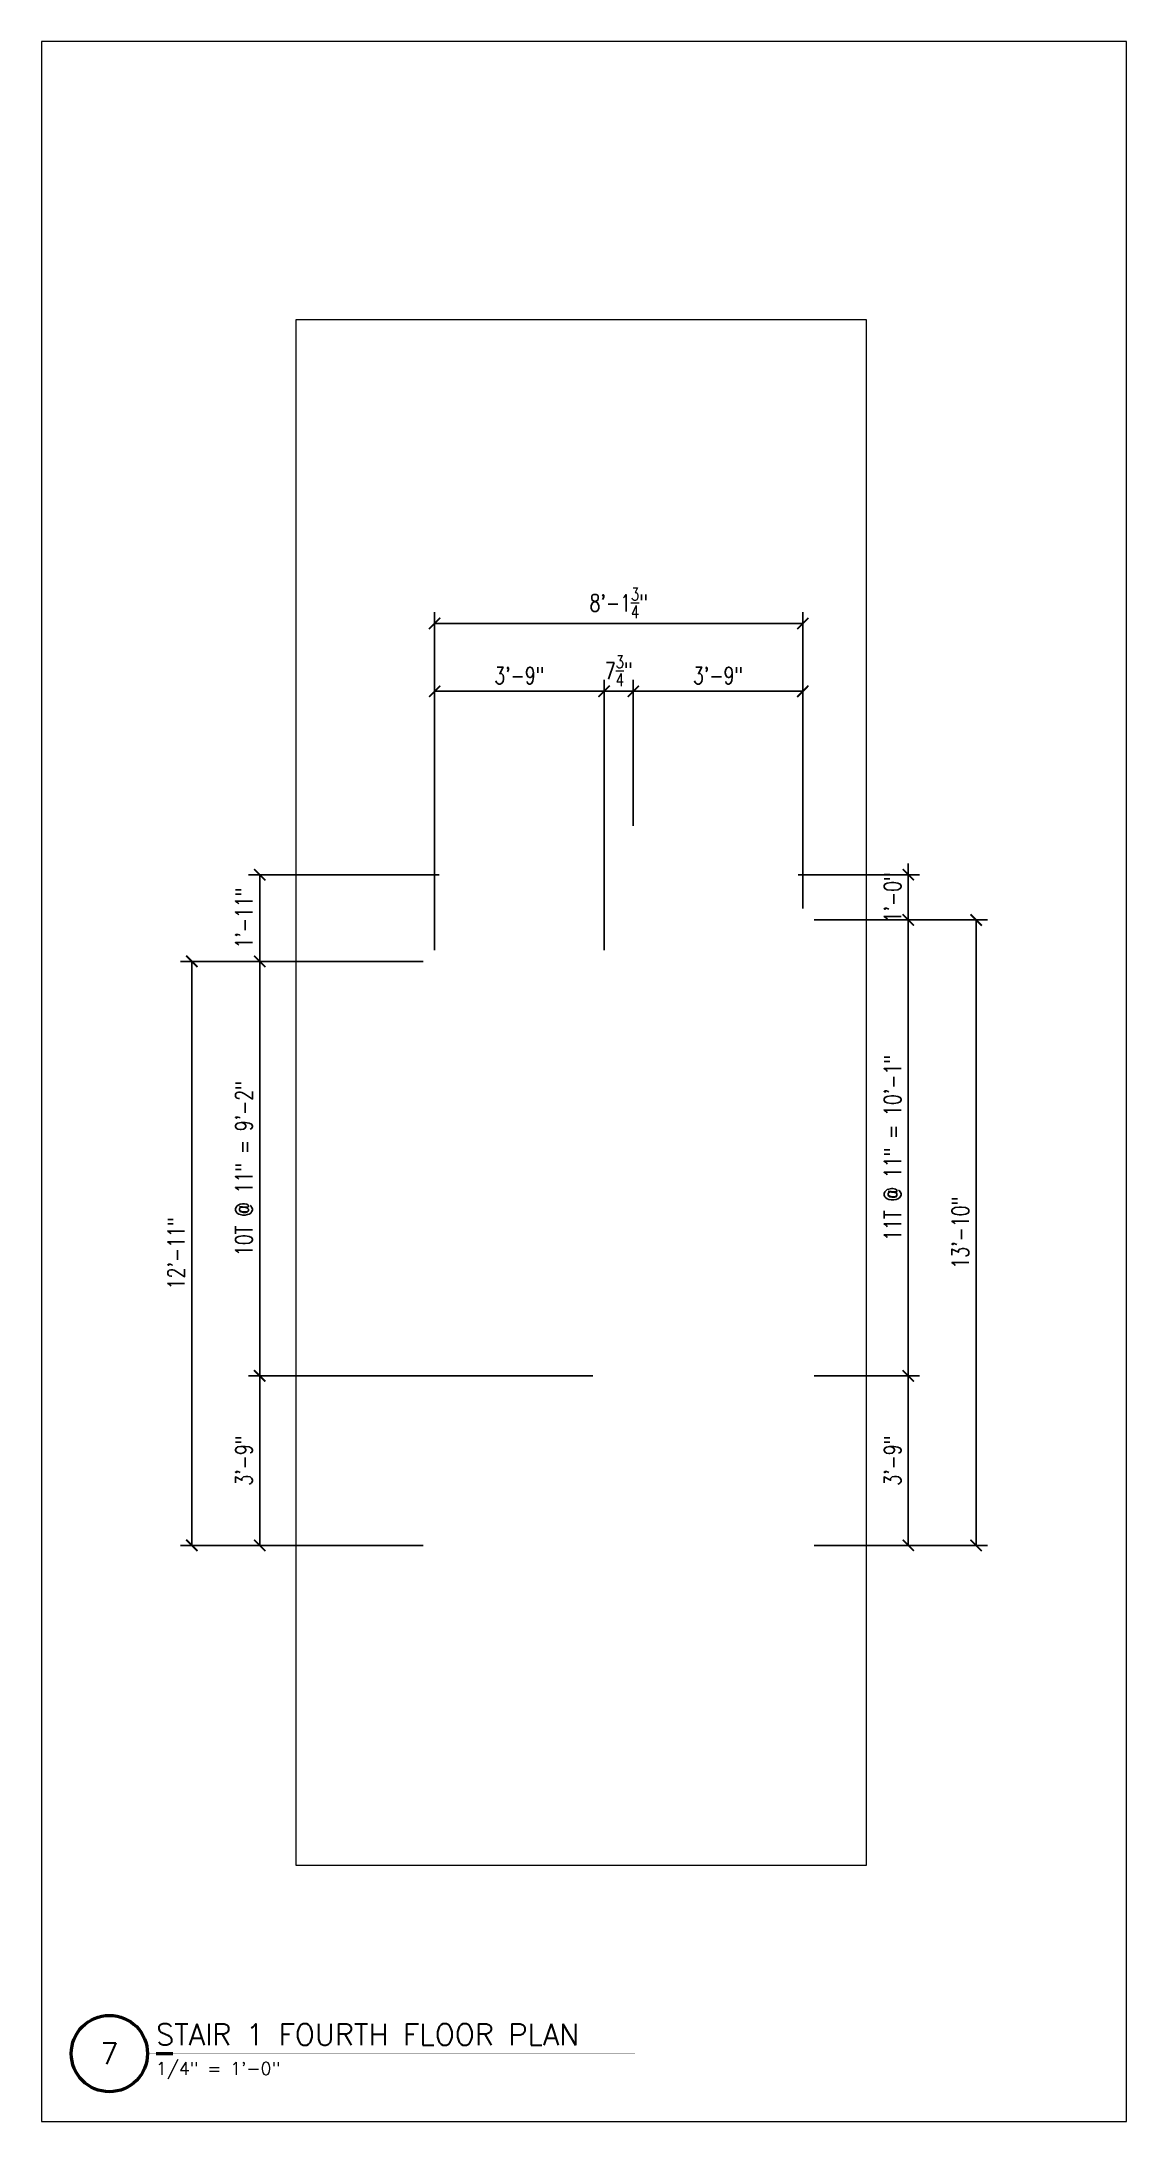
# Model space of a CAD drawing. Header units: inches. Extents: x 267 to 2136, y 549 to 1101.
# Drawn here: x 267 to 555, y 549 to 1101 of the extents above.
import ezdxf
from ezdxf.enums import TextEntityAlignment as Align

# ---------------------------------------------------------------- set-up
doc = ezdxf.new("R2010")
doc.units = ezdxf.units.IN
doc.header["$LTSCALE"] = 0.5
doc.header["$MEASUREMENT"] = 0
doc.layers.get('0').update_dxf_attribs({"lineweight": 18})
doc.layers.get('Defpoints').update_dxf_attribs({"color": 140, "lineweight": 18})
doc.layers.add('A-Anno-Dims', color=211, linetype='Continuous', lineweight=18)
doc.layers.add('G-Anno-Ttlb', color=213, linetype='Continuous', lineweight=50)
doc.layers.add('A-Anno-Titl-Nplt', color=140, linetype='Continuous', lineweight=18, plot=False)
doc.styles.add('Arch-Dim', font='romans.shx', dxfattribs={"width": 0.75})
doc.styles.add('RomanS', font='romans.shx')
doc.dimstyles.new('Aec-Arch-I-96', dxfattribs={"dimscale": 96, "dimtxt": 0.09375, "dimasz": 0.0625, "dimexe": 0.0625, "dimexo": 0.0625, "dimgap": 0.03125, "dimtad": 1, "dimdec": 4, "dimzin": 3, "dimdsep": 46, "dimlunit": 4, "dimtxsty": 'Arch-Dim', "dimblk": 'ARCHTICK', "dimcen": 0.09375, "dimazin": 2, "dimtfac": 0.75, "dimtdec": 4, "dimtix": 1, "dimtmove": 2, "dimatfit": 2, "dimfxl": 1, "dimtolj": 1, "dimtzin": 0, "dimarcsym": 0})

# ---------------------------------------------------------------- blocks, each defined once
blk = doc.blocks.new('Anno_Title_A1')
at = {"color": 0, "linetype": 'ByBlock', "lineweight": -2}
blk.add_circle((0, 0), 2.25, dxfattribs=at)
blk.add_circle((0, 0), 2.25, dxfattribs=at)
at = {"color": 0, "linetype": 'ByBlock', "lineweight": -2, "style": 'RomanS'}
blk.add_attdef('NUMBER', text='', height=1.25, dxfattribs=at).set_placement((0, 0), align=Align.MIDDLE)
blk = doc.blocks.new('Anno_Title_T1')
at = {"color": 0, "linetype": 'ByBlock', "lineweight": -2}
blk.add_lwpolyline([(2.75, 0), (3.75, 0)], dxfattribs=at)
at = {"color": 0, "linetype": 'ByBlock', "lineweight": -2, "style": 'RomanS'}
blk.add_attdef('TITLE', (2.75, 0.5), '', height=1.25, dxfattribs=at)
blk.add_attdef('SCALE', text='', height=0.75, dxfattribs=at).set_placement((2.75, -0.5), align=Align.TOP_LEFT)
blk = doc.blocks.new('_ArchTick')
at = {"color": 0, "linetype": 'ByBlock', "const_width": 0.15}
blk.add_lwpolyline([(-0.5, -0.5), (0.5, 0.5)], dxfattribs=at)
blk = doc.blocks.new('*D16')
at = {"layer": 'A-Anno-Dims', "color": 0, "lineweight": -2, "transparency": 16777216}
for p, q in [((371.5, 859.88), (371.5, 931.56)), ((371.5, 928.56), (416.5, 928.56)), ((416.5, 892.87), (416.5, 931.56))]:
    blk.add_line(p, q, dxfattribs=at)
at = {"layer": 'Defpoints', "color": 0, "transparency": 16777216}
for p in [(416.5, 928.56), (416.5, 889.87), (371.5, 856.88)]:
    blk.add_point(p, dxfattribs=at)
at = {"layer": 'A-Anno-Dims', "color": 0, "lineweight": -2, "transparency": 16777216, "xscale": 3, "yscale": 3, "zscale": 3, "rotation": 180}
blk.add_blockref('_ArchTick', (371.5, 928.56), dxfattribs=at)
at = {"layer": 'A-Anno-Dims', "color": 0, "lineweight": -2, "transparency": 16777216, "xscale": 3, "yscale": 3, "zscale": 3}
blk.add_blockref('_ArchTick', (416.5, 928.56), dxfattribs=at)
at = {"layer": 'A-Anno-Dims', "color": 0, "transparency": 16777216, "insert": (394, 932.74), "char_height": 4.5, "attachment_point": 5, "style": 'Arch-Dim'}
blk.add_mtext('\\A1;3\'-9"', dxfattribs=at)
blk = doc.blocks.new('*D17')
at = {"layer": 'A-Anno-Dims', "color": 0, "lineweight": -2, "transparency": 16777216}
for p, q in [((424.25, 892.87), (424.25, 931.56)), ((424.25, 928.56), (469.25, 928.56)), ((469.25, 870.88), (469.25, 931.56))]:
    blk.add_line(p, q, dxfattribs=at)
at = {"layer": 'Defpoints', "color": 0, "transparency": 16777216}
for p in [(469.25, 928.56), (424.25, 889.87), (469.25, 867.88, -160)]:
    blk.add_point(p, dxfattribs=at)
at = {"layer": 'A-Anno-Dims', "color": 0, "lineweight": -2, "transparency": 16777216, "xscale": 3, "yscale": 3, "zscale": 3, "rotation": 180}
blk.add_blockref('_ArchTick', (424.25, 928.56), dxfattribs=at)
at = {"layer": 'A-Anno-Dims', "color": 0, "lineweight": -2, "transparency": 16777216, "xscale": 3, "yscale": 3, "zscale": 3}
blk.add_blockref('_ArchTick', (469.25, 928.56), dxfattribs=at)
at = {"layer": 'A-Anno-Dims', "color": 0, "transparency": 16777216, "insert": (446.75, 932.74), "char_height": 4.5, "attachment_point": 5, "style": 'Arch-Dim'}
blk.add_mtext('\\A1;3\'-9"', dxfattribs=at)
blk = doc.blocks.new('*D18')
at = {"layer": 'A-Anno-Dims', "color": 0, "lineweight": -2, "transparency": 16777216}
for p, q in [((416.5, 928.5625), (413.5, 928.5625)), ((416.5, 859.875), (416.5, 931.5625)), ((416.5, 928.5625), (424.2501, 928.5625)), ((424.2501, 892.8749), (424.2501, 931.5625)), ((424.2501, 928.5625), (427.2501, 928.5625))]:
    blk.add_line(p, q, dxfattribs=at)
at = {"layer": 'Defpoints', "color": 0, "transparency": 16777216}
for p in [(424.2501, 928.5625), (424.2501, 889.8749), (416.5, 856.875)]:
    blk.add_point(p, dxfattribs=at)
at = {"layer": 'A-Anno-Dims', "color": 0, "lineweight": -2, "transparency": 16777216, "xscale": 3, "yscale": 3, "zscale": 3}
blk.add_blockref('_ArchTick', (416.5, 928.5625), dxfattribs=at)
at = {"layer": 'A-Anno-Dims', "color": 0, "lineweight": -2, "transparency": 16777216, "xscale": 3, "yscale": 3, "zscale": 3, "rotation": 180}
blk.add_blockref('_ArchTick', (424.2501, 928.5625), dxfattribs=at)
at = {"layer": 'A-Anno-Dims', "color": 0, "transparency": 16777216, "insert": (420.37505, 934), "char_height": 4.5, "attachment_point": 5, "style": 'Arch-Dim'}
blk.add_mtext('\\A1;7{\\H0.750000x;\\S3/4;}"', dxfattribs=at)
blk = doc.blocks.new('*D19')
at = {"layer": 'A-Anno-Dims', "color": 0, "lineweight": -2, "transparency": 16777216}
for p, q in [((371.5, 859.875), (371.5, 949.5625)), ((469.25, 870.875), (469.25, 949.5625)), ((371.5, 946.5625), (469.25, 946.5625))]:
    blk.add_line(p, q, dxfattribs=at)
at = {"layer": 'Defpoints', "color": 0, "transparency": 16777216}
for p in [(469.25, 946.5625), (469.25, 867.875, -160), (371.5, 856.875)]:
    blk.add_point(p, dxfattribs=at)
at = {"layer": 'A-Anno-Dims', "color": 0, "lineweight": -2, "transparency": 16777216, "xscale": 3, "yscale": 3, "zscale": 3, "rotation": 180}
blk.add_blockref('_ArchTick', (371.5, 946.5625), dxfattribs=at)
at = {"layer": 'A-Anno-Dims', "color": 0, "lineweight": -2, "transparency": 16777216, "xscale": 3, "yscale": 3, "zscale": 3}
blk.add_blockref('_ArchTick', (469.25, 946.5625), dxfattribs=at)
at = {"layer": 'A-Anno-Dims', "color": 0, "transparency": 16777216, "insert": (420.375, 952), "char_height": 4.5, "attachment_point": 5, "style": 'Arch-Dim'}
blk.add_mtext('\\A1;8\'-1{\\H0.750000x;\\S3/4;}"', dxfattribs=at)
blk = doc.blocks.new('*D20')
at = {"layer": 'A-Anno-Dims', "color": 0, "lineweight": -2, "transparency": 16777216}
for p, q in [((413.5, 746.88), (322.06, 746.88)), ((325.06, 701.88), (325.06, 746.88)), ((368.5, 701.88), (322.06, 701.88))]:
    blk.add_line(p, q, dxfattribs=at)
at = {"layer": 'Defpoints', "color": 0, "transparency": 16777216}
for p in [(325.06, 746.88), (416.5, 746.88), (371.5, 701.88)]:
    blk.add_point(p, dxfattribs=at)
at = {"layer": 'A-Anno-Dims', "color": 0, "lineweight": -2, "transparency": 16777216, "xscale": 3, "yscale": 3, "zscale": 3}
for p, rotation in [((325.06, 746.88), 90), ((325.06, 701.88), 270)]:
    blk.add_blockref('_ArchTick', p, dxfattribs=dict(at, rotation=rotation))
at = {"layer": 'A-Anno-Dims', "color": 0, "transparency": 16777216, "insert": (320.88, 724.38), "char_height": 4.5, "attachment_point": 5, "rotation": 90, "style": 'Arch-Dim'}
blk.add_mtext('\\A1;3\'-9"', dxfattribs=at)
blk = doc.blocks.new('*D21')
at = {"layer": 'A-Anno-Dims', "color": 0, "lineweight": -2, "transparency": 16777216}
for p, q in [((368.5, 856.88), (322.06, 856.88)), ((325.06, 746.88), (325.06, 856.88)), ((413.5, 746.88), (322.06, 746.88))]:
    blk.add_line(p, q, dxfattribs=at)
at = {"layer": 'Defpoints', "color": 0, "transparency": 16777216}
for p in [(325.06, 856.88), (371.5, 856.88), (416.5, 746.88)]:
    blk.add_point(p, dxfattribs=at)
at = {"layer": 'A-Anno-Dims', "color": 0, "lineweight": -2, "transparency": 16777216, "xscale": 3, "yscale": 3, "zscale": 3}
for p, rotation in [((325.06, 856.88), 90), ((325.06, 746.88), 270)]:
    blk.add_blockref('_ArchTick', p, dxfattribs=dict(at, rotation=rotation))
at = {"layer": 'A-Anno-Dims', "color": 0, "transparency": 16777216, "insert": (320.88, 801.88), "char_height": 4.5, "attachment_point": 5, "rotation": 90, "style": 'Arch-Dim'}
blk.add_mtext('\\A1;10T @ 11" = 9\'-2"', dxfattribs=at)
blk = doc.blocks.new('*D22')
at = {"layer": 'A-Anno-Dims', "color": 0, "lineweight": -2, "transparency": 16777216}
for p, q in [((368.5, 856.88), (304.06, 856.88)), ((307.06, 701.88), (307.06, 856.88)), ((368.5, 701.88), (304.06, 701.88))]:
    blk.add_line(p, q, dxfattribs=at)
at = {"layer": 'Defpoints', "color": 0, "transparency": 16777216}
for p in [(307.06, 856.88), (371.5, 856.88), (371.5, 701.88)]:
    blk.add_point(p, dxfattribs=at)
at = {"layer": 'A-Anno-Dims', "color": 0, "lineweight": -2, "transparency": 16777216, "xscale": 3, "yscale": 3, "zscale": 3}
for p, rotation in [((307.06, 856.88), 90), ((307.06, 701.88), 270)]:
    blk.add_blockref('_ArchTick', p, dxfattribs=dict(at, rotation=rotation))
at = {"layer": 'A-Anno-Dims', "color": 0, "transparency": 16777216, "insert": (302.88, 779.38), "char_height": 4.5, "attachment_point": 5, "rotation": 90, "style": 'Arch-Dim'}
blk.add_mtext('\\A1;12\'-11"', dxfattribs=at)
blk = doc.blocks.new('*D23')
at = {"layer": 'A-Anno-Dims', "color": 0, "lineweight": -2, "transparency": 16777216}
for p, q in [((372.75, 879.88), (322.06, 879.88)), ((325.06, 856.88), (325.06, 879.88)), ((368.5, 856.88), (322.06, 856.88))]:
    blk.add_line(p, q, dxfattribs=at)
at = {"layer": 'Defpoints', "color": 0, "transparency": 16777216}
for p in [(325.06, 879.88), (375.75, 879.88), (371.5, 856.88)]:
    blk.add_point(p, dxfattribs=at)
at = {"layer": 'A-Anno-Dims', "color": 0, "lineweight": -2, "transparency": 16777216, "xscale": 3, "yscale": 3, "zscale": 3}
for p, rotation in [((325.06, 879.88), 90), ((325.06, 856.88), 270)]:
    blk.add_blockref('_ArchTick', p, dxfattribs=dict(at, rotation=rotation))
at = {"layer": 'A-Anno-Dims', "color": 0, "transparency": 16777216, "insert": (320.88, 868.38), "char_height": 4.5, "attachment_point": 5, "rotation": 90, "style": 'Arch-Dim'}
blk.add_mtext('\\A1;1\'-11"', dxfattribs=at)
blk = doc.blocks.new('*D32')
at = {"layer": 'A-Anno-Dims', "color": 0, "lineweight": -2, "transparency": 16777216}
for p, q in [((472.25, 746.87), (500.25, 746.87)), ((497.25, 701.88), (497.25, 746.87)), ((472.25, 701.88), (500.25, 701.88))]:
    blk.add_line(p, q, dxfattribs=at)
at = {"layer": 'Defpoints', "color": 0, "transparency": 16777216}
for p in [(469.25, 746.87, -192), (497.25, 746.87), (469.25, 701.88)]:
    blk.add_point(p, dxfattribs=at)
at = {"layer": 'A-Anno-Dims', "color": 0, "lineweight": -2, "transparency": 16777216, "xscale": 3, "yscale": 3, "zscale": 3}
for p, rotation in [((497.25, 746.87), 90), ((497.25, 701.88), 270)]:
    blk.add_blockref('_ArchTick', p, dxfattribs=dict(at, rotation=rotation))
at = {"layer": 'A-Anno-Dims', "color": 0, "transparency": 16777216, "insert": (493.07, 724.37), "char_height": 4.5, "attachment_point": 5, "rotation": 90, "style": 'Arch-Dim'}
blk.add_mtext('\\A1;3\'-9"', dxfattribs=at)
blk = doc.blocks.new('*D33')
at = {"layer": 'A-Anno-Dims', "color": 0, "lineweight": -2, "transparency": 16777216}
for p, q in [((472.25, 867.88), (500.25, 867.88)), ((497.25, 746.87), (497.25, 867.88)), ((472.25, 746.87), (500.25, 746.87))]:
    blk.add_line(p, q, dxfattribs=at)
at = {"layer": 'Defpoints', "color": 0, "transparency": 16777216}
for p in [(469.25, 867.88, -352), (497.25, 867.88), (469.25, 746.87, -192)]:
    blk.add_point(p, dxfattribs=at)
at = {"layer": 'A-Anno-Dims', "color": 0, "lineweight": -2, "transparency": 16777216, "xscale": 3, "yscale": 3, "zscale": 3}
for p, rotation in [((497.25, 867.88), 90), ((497.25, 746.87), 270)]:
    blk.add_blockref('_ArchTick', p, dxfattribs=dict(at, rotation=rotation))
at = {"layer": 'A-Anno-Dims', "color": 0, "transparency": 16777216, "insert": (493.07, 807.37), "char_height": 4.5, "attachment_point": 5, "rotation": 90, "style": 'Arch-Dim'}
blk.add_mtext('\\A1;11T @ 11" = 10\'-1"', dxfattribs=at)
blk = doc.blocks.new('*D34')
at = {"layer": 'A-Anno-Dims', "color": 0, "lineweight": -2, "transparency": 16777216}
for p, q in [((468, 879.88), (500.25, 879.88)), ((497.25, 879.88), (497.25, 882.88)), ((497.25, 867.88), (497.25, 879.88)), ((472.25, 867.88), (500.25, 867.88)), ((497.25, 867.88), (497.25, 864.88))]:
    blk.add_line(p, q, dxfattribs=at)
at = {"layer": 'Defpoints', "color": 0, "transparency": 16777216}
for p in [(465, 879.88, -352), (497.25, 879.88), (469.25, 867.88, -352)]:
    blk.add_point(p, dxfattribs=at)
at = {"layer": 'A-Anno-Dims', "color": 0, "lineweight": -2, "transparency": 16777216, "xscale": 3, "yscale": 3, "zscale": 3}
for p, rotation in [((497.25, 879.88), 270), ((497.25, 867.88), 90)]:
    blk.add_blockref('_ArchTick', p, dxfattribs=dict(at, rotation=rotation))
at = {"layer": 'A-Anno-Dims', "color": 0, "transparency": 16777216, "insert": (493.07, 873.88), "char_height": 4.5, "attachment_point": 5, "rotation": 90, "style": 'Arch-Dim'}
blk.add_mtext('\\A1;1\'-0"', dxfattribs=at)
blk = doc.blocks.new('*D35')
at = {"layer": 'A-Anno-Dims', "color": 0, "lineweight": -2, "transparency": 16777216}
for p, q in [((472.25, 867.88), (518.25, 867.88)), ((515.25, 701.88), (515.25, 867.88)), ((472.25, 701.88), (518.25, 701.88))]:
    blk.add_line(p, q, dxfattribs=at)
at = {"layer": 'Defpoints', "color": 0, "transparency": 16777216}
for p in [(469.25, 867.88, -352), (515.25, 867.88), (469.25, 701.88)]:
    blk.add_point(p, dxfattribs=at)
at = {"layer": 'A-Anno-Dims', "color": 0, "lineweight": -2, "transparency": 16777216, "xscale": 3, "yscale": 3, "zscale": 3}
for p, rotation in [((515.25, 867.88), 90), ((515.25, 701.88), 270)]:
    blk.add_blockref('_ArchTick', p, dxfattribs=dict(at, rotation=rotation))
at = {"layer": 'A-Anno-Dims', "color": 0, "transparency": 16777216, "insert": (511.07, 784.88), "char_height": 4.5, "attachment_point": 5, "rotation": 90, "style": 'Arch-Dim'}
blk.add_mtext('\\A1;13\'-10"', dxfattribs=at)

msp = doc.modelspace()

# ---------------------------------------------------------------- linework, layer by layer
msp.add_lwpolyline([(334.6875, 617), (486.1875, 617), (486.1875, 1027.125), (334.6875, 1027.125)], close=True)
at = {"layer": 'A-Anno-Titl-Nplt'}
msp.add_lwpolyline([(267.15625, 549), (555.15625, 549), (555.15625, 1101), (267.15625, 1101)], close=True, dxfattribs=at)
at = {"layer": 'G-Anno-Ttlb'}
msp.add_lwpolyline([(295.28125, 567, 0.1125, 0.1125, 0), (424.65625, 567, 0.1125, 0.1125, 0)], format="xyseb", dxfattribs=at)

# ---------------------------------------------------------------- block references
ref = msp.add_blockref('Anno_Title_A1', (285.15625, 567), dxfattribs=dict(at, xscale=4.5, yscale=4.5, zscale=4.5))
ref.add_attrib('NUMBER', '7', dxfattribs={"layer": '0', "color": 0, "linetype": 'ByBlock', "lineweight": -2, "height": 5.625, "style": 'Arch-Dim'}).set_placement((285.15625, 567), align=Align.MIDDLE)
ref = msp.add_blockref('Anno_Title_T1', (285.15625, 567), dxfattribs=dict(at, xscale=4.5, yscale=4.5, zscale=4.5))
ref.add_attrib('SCALE', '1/4" = 1\'-0"', dxfattribs={"layer": '0', "color": 0, "linetype": 'ByBlock', "lineweight": -2, "height": 3.375, "style": 'Arch-Dim'}).set_placement((297.53125, 564.75), align=Align.TOP_LEFT)
ref.add_attrib('TITLE', 'STAIR 1 FOURTH FLOOR PLAN', (297.53125, 569.25), dxfattribs={"layer": '0', "color": 0, "linetype": 'ByBlock', "lineweight": -2, "height": 5.625, "style": 'Arch-Dim'})

# ---------------------------------------------------------------- dimensions: what is measured, and where the dimension line sits
at = {"layer": 'A-Anno-Dims'}
for base, p1, p2, picture, middle in [((469.25, 946.5625), (371.5, 856.875), (469.25, 867.875, -160), '*D19', (420.375, 952)), ((416.4999, 928.5625), (371.5, 856.875), (416.4999, 889.8749), '*D16', (393.99995, 932.74107)), ((424.2501, 928.5625), (416.5, 856.875), (424.2501, 889.8749), '*D18', (420.37505, 934)), ((469.25, 928.5625), (424.2501, 889.8749), (469.25, 867.875, -160), '*D17', (446.75005, 932.74107))]:
    dim = msp.add_linear_dim(base=base, p1=p1, p2=p2, dimstyle='Aec-Arch-I-96', override={"dimscale": 48}, dxfattribs=at)
    dim.commit()
    dim.dimension.update_dxf_attribs({"geometry": picture, "text_midpoint": middle})
for base, p1, p2, picture, middle in [((325.0625, 879.875), (371.5, 856.875), (375.75, 879.875), '*D23', (320.88393, 868.375)), ((497.25, 879.875), (469.25, 867.875, -352), (465, 879.875, -352), '*D34', (493.07143, 873.875)), ((515.25, 867.875), (469.25, 701.875), (469.25, 867.875, -352), '*D35', (511.07143, 784.875)), ((307.0625, 856.875), (371.5, 701.875), (371.5, 856.875), '*D22', (302.88393, 779.375)), ((325.0625, 746.875), (371.5, 701.875), (416.4999, 746.875), '*D20', (320.88393, 724.375)), ((497.25, 746.8749), (469.25, 701.875), (469.25, 746.8749, -192), '*D32', (493.07143, 724.37495))]:
    dim = msp.add_linear_dim(base=base, p1=p1, p2=p2, angle=90, dimstyle='Aec-Arch-I-96', override={"dimscale": 48}, dxfattribs=at)
    dim.commit()
    dim.dimension.update_dxf_attribs({"geometry": picture, "text_midpoint": middle})
for base, p1, p2, text, picture, middle in [((497.25, 867.875), (469.25, 746.8749, -192), (469.25, 867.875, -352), '11T @ 11" = 10\'-1"', '*D33', (493.07143, 807.37495)), ((325.0625, 856.875), (416.4999, 746.875), (371.5, 856.875), '10T @ 11" = 9\'-2"', '*D21', (320.88393, 801.875))]:
    dim = msp.add_linear_dim(base=base, p1=p1, p2=p2, angle=90, text=text, dimstyle='Aec-Arch-I-96', override={"dimscale": 48}, dxfattribs=at)
    dim.commit()
    dim.dimension.update_dxf_attribs({"geometry": picture, "text_midpoint": middle})

doc.saveas('drawing.dxf')
